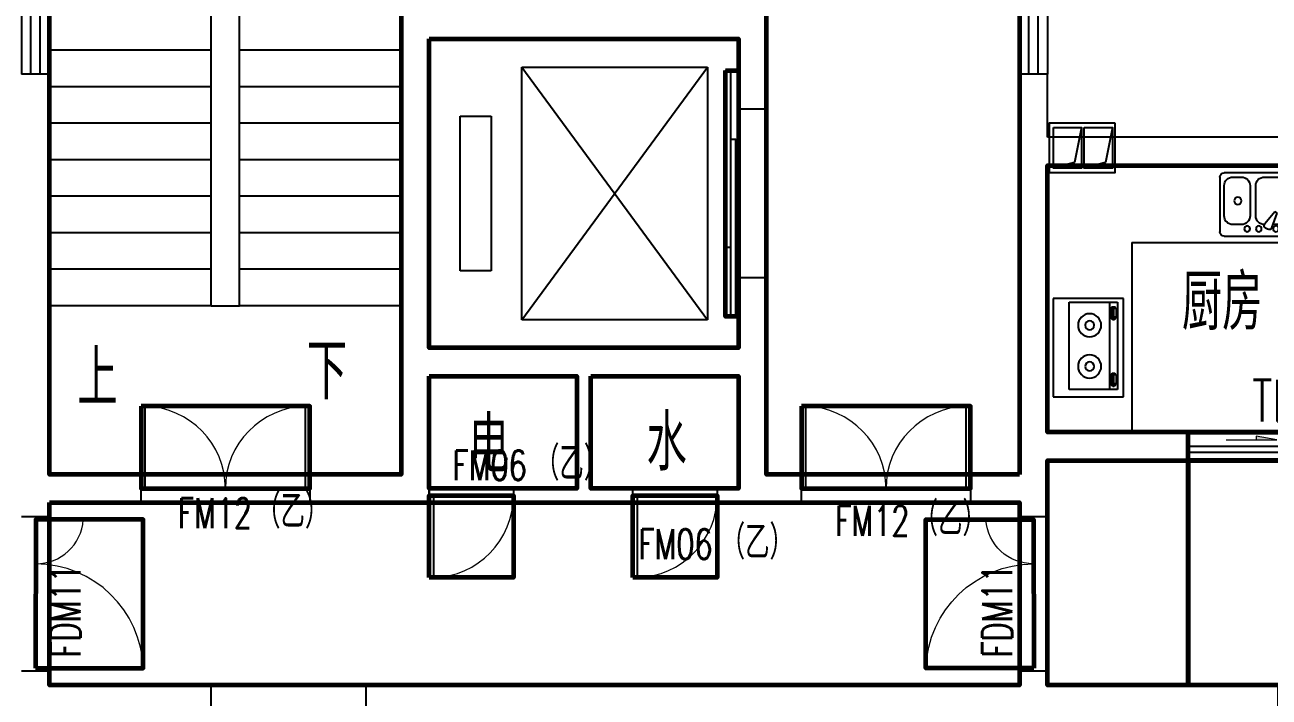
# Model space of a CAD drawing. Extents: x -503102 to -474302, y -636822 to -607622.
# Drawn here: x -492328 to -483476, y -627257 to -622472 of the extents above; entities that cross this region are included whole.
import ezdxf

# ---------------------------------------------------------------- set-up
doc = ezdxf.new("R2010")
doc.units = 0
doc.header["$LTSCALE"] = 1000
doc.header["$MEASUREMENT"] = 0
doc.layers.get('0').update_dxf_attribs({"linetype": 'CONTINUOUS'})
for name, color, linetype, lineweight in [('GT_厨房', 4, 'CONTINUOUS', 60), ('GT_楼梯', 130, 'CONTINUOUS', 60), ('GT_水机房', 170, 'CONTINUOUS', 60), ('GT_玄关', 40, 'CONTINUOUS', 60), ('GT_电机房', 210, 'CONTINUOUS', 60), ('GT_电梯', 150, 'CONTINUOUS', 60), ('GT_过道', 30, 'CONTINUOUS', 60), ('GT_门', 245, 'CONTINUOUS', 60)]:
    doc.layers.add(name, color=color, linetype=linetype, lineweight=lineweight)
for name, color, linetype in [('LVTRY', 8, 'CONTINUOUS'), ('PUB_DIM', 3, 'CONTINUOUS'), ('STAIR', 3, 'CONTINUOUS'), ('Text(文字)', 7, 'CONTINUOUS'), ('WALL', 2, 'CONTINUOUS'), ('WINDOW', 3, 'CONTINUOUS'), ('WINDOW_TEXT', 7, 'CONTINUOUS'), ('厨洁', 151, 'CONTINUOUS'), ('看线', 4, 'CONTINUOUS')]:
    doc.layers.add(name, color=color, linetype=linetype)
doc.layers.get('PUB_DIM').off()
doc.styles.add('_TCH_WINDOW', font='SIMPLEX', dxfattribs={"height": 3.5, "bigfont": 'GBCBIG'})
doc.styles.add('HZ', font='', dxfattribs={"width": 0.8})
doc.styles.get('HZ').set_extended_font_data('FangSong_GB2312')

# ---------------------------------------------------------------- blocks, each defined once
blk = doc.blocks.new('drr')
at = {"layer": '厨洁'}
for p, q in [((265023.2, 83567), (265636.9, 83567)), ((264992.6, 83147.7), (264992.6, 83536.3)), ((265023.2, 83475), (265023.2, 83260.2)), ((265350.5, 83536.3), (265084.6, 83536.3)), ((265411.9, 83260.2), (265411.9, 83475)), ((265452.8, 83475), (265452.8, 83260.2)), ((265575.5, 83536.3), (265514.2, 83536.3)), ((265636.9, 83260.2), (265636.9, 83475)), ((265667.6, 83536.3), (265667.6, 83147.7)), ((265259.8, 83279.6), (265277.6, 83289.8)), ((265298.7, 83175.9), (265259.8, 83279.6)), ((265277.6, 83289.8), (265347.9, 83204.4)), ((265084.6, 83198.8), (265290.1, 83198.8)), ((265328, 83165.4), (265342.3, 83173.6)), ((265514.2, 83198.8), (265575.5, 83198.8)), ((265636.9, 83117), (265023.2, 83117))]:
    blk.add_line(p, q, dxfattribs=at)
for centre, radius in [((265217.6, 83367.6), 25.6), ((265539.7, 83367.6), 25.6), ((265268.7, 83168.2), 20.5), ((265391.4, 83168.2), 20.5), ((265473.2, 83168.2), 20.5)]:
    blk.add_circle(centre, radius, dxfattribs=at)
for centre, radius, start, end in [((265023.2, 83536.3), 30.7, 90, 180), ((265636.9, 83536.3), 30.7, 0, 90), ((265084.6, 83475), 61.4, 90, 180), ((265350.5, 83475), 61.4, 0, 90), ((265514.2, 83475), 61.4, 90, 180), ((265575.5, 83475), 61.4, 0, 90), ((265084.6, 83260.2), 61.4, 180, 270), ((265350.5, 83260.2), 61.4, 270, 360), ((265514.2, 83260.2), 61.4, 180, 270), ((265575.5, 83260.2), 61.4, 270, 360), ((265023.2, 83147.7), 30.7, 180, 270), ((265317.8, 83183.1), 20.5, 200.53768, 300), ((265332.1, 83191.4), 20.5, 300, 399.46232), ((265636.9, 83147.7), 30.7, 270, 360)]:
    blk.add_arc(centre, radius, start, end, dxfattribs=at)
blk = doc.blocks.new('ewerw')
at = {"layer": '厨洁'}
for p, q in [((266352.5, 82672.9), (266852.5, 82672.9)), ((266352.5, 81972.9), (266352.5, 82672.9)), ((266397, 82646.4), (266397, 82023.6)), ((266739.4, 82646.4), (266397, 82646.4)), ((266421, 82603.4), (266404.4, 82603.4)), ((266404.4, 82603.4), (266404.4, 82538.7)), ((266430.5, 82613.8), (266418.8, 82613.7)), ((266421, 82538.7), (266421, 82603.4)), ((266452.7, 82646.4), (266452.7, 82023.6)), ((266739.4, 82023.6), (266739.4, 82646.4)), ((266852.5, 82672.9), (266852.5, 81972.9)), ((266404.4, 82538.7), (266421, 82538.7)), ((266429.3, 82522.1), (266418.8, 82522.1)), ((266404.4, 82130.4), (266404.4, 82065.7)), ((266421, 82130.4), (266404.4, 82130.4)), ((266404.4, 82065.7), (266421, 82065.7)), ((266430.5, 82140.8), (266418.8, 82140.7)), ((266421, 82065.7), (266421, 82130.4)), ((266852.5, 81972.9), (266352.5, 81972.9)), ((266397, 82023.6), (266739.4, 82023.6)), ((266429.3, 82049.1), (266418.8, 82049.1))]:
    blk.add_line(p, q, dxfattribs=at)
for points in [[(266418.8, 82522.1, 0.259034), (266422.2, 82524, 0.076276), (266427.1, 82535.5, 0.036515), (266429.6, 82549, 0.026615), (266430.6, 82567.9, 0.026615), (266429.6, 82586.7, 0.036515), (266427.1, 82600.3, 0.076276), (266422.2, 82611.8, 0.259034), (266418.8, 82613.7, 0.259034), (266415.4, 82611.8, 0.056762), (266411.4, 82603.4, 0.036515)], [(266429.3, 82522.1, 0.259034), (266432.7, 82524, 0.076276), (266437.7, 82535.5, 0.036515), (266440.1, 82549, 0.026615), (266441.1, 82567.9, 0.026615), (266440.1, 82586.7, 0.036515), (266437.7, 82600.3, 0.076276), (266432.7, 82611.8, 0.259034), (266429.3, 82613.7, 0.078462), (266428.1, 82613.5, 0.056762)], [(266409.7, 82538.7, 0.008736), (266410.4, 82535.5, 0.076276), (266415.4, 82524, 0.259034), (266418.8, 82522.1, 0.259034)], [(266409.7, 82065.7, 0.008736), (266410.4, 82062.5, 0.076276), (266415.4, 82051, 0.259034), (266418.8, 82049.1, 0.259034)], [(266418.8, 82049.1, 0.259034), (266422.2, 82051, 0.076276), (266427.1, 82062.5, 0.036515), (266429.6, 82076, 0.026615), (266430.6, 82094.9, 0.026615), (266429.6, 82113.7, 0.036515), (266427.1, 82127.3, 0.076276), (266422.2, 82138.8, 0.259034), (266418.8, 82140.7, 0.259034), (266415.4, 82138.8, 0.056762), (266411.4, 82130.4, 0.036515)], [(266429.3, 82049.1, 0.259034), (266432.7, 82051, 0.076276), (266437.7, 82062.5, 0.036515), (266440.1, 82076, 0.026615), (266441.1, 82094.9, 0.026615), (266440.1, 82113.7, 0.036515), (266437.7, 82127.3, 0.076276), (266432.7, 82138.8, 0.259034), (266429.3, 82140.7, 0.078462), (266428.1, 82140.5, 0.056762)]]:
    blk.add_lwpolyline(points, format="xyb", dxfattribs=at)
for centre, radius in [((266594, 82481.4), 82.5), ((266594, 82481.4), 31.6), ((266594, 82188.7), 82.5), ((266594, 82188.7), 31.6)]:
    blk.add_circle(centre, radius, dxfattribs=at)
blk = doc.blocks.new('_LIFTD')
for points in [[(-0.5476, -0.6024), (-0.5476, -0.7742), (0.2411, -0.7742), (0.2411, -0.6024), (-0.5476, -0.6024)], [(-0.2411, -0.7836), (-0.2411, -0.9554), (0.5476, -0.9554), (0.5476, -0.7836), (-0.2411, -0.7836)]]:
    blk.add_lwpolyline(points)
blk = doc.blocks.new('A$C182C7DDB')
at = {"layer": 'LVTRY', "linetype": 'Continuous'}
for p, q in [((230, 320), (180.9, 69.3)), ((450, 320), (400.9, 69.3)), ((180.9, 69.3), (30, 30)), ((400.9, 69.3), (250, 30))]:
    blk.add_line(p, q, dxfattribs=at)
for points in [[(470, 350), (0, 350), (0, 0), (470, 0)], [(30, 320), (230, 320), (230, 30), (30, 30)], [(250, 320), (450, 320), (450, 30), (250, 30)]]:
    blk.add_lwpolyline(points, close=True, dxfattribs=at)
blk = doc.blocks.new('$DorLib2D$00000002')
for p, q in [((-0.5, 0), (-0.5, 0.4875)), ((-0.475, 0.4875), (-0.5, 0.4875)), ((-0.475, 0), (-0.475, 0.4875)), ((0.475, 0), (0.475, 0.4875)), ((0.475, 0.4875), (0.5, 0.4875)), ((0.5, 0), (0.5, 0.4875)), ((-0.5, 0), (-0.475, 0)), ((0.5, 0), (0.475, 0))]:
    blk.add_line(p, q)
at = {"lineweight": 13}
for centre, start, end in [((-0.4875, 0), 0, 88.53072), ((0.4875, 0), 91.46928, 180)]:
    blk.add_arc(centre, 0.4875, start, end, dxfattribs=at)
blk = doc.blocks.new('$DorLib2D$00000025')
at = {"const_width": 0.02}
for points in [[(0.481, -0.0014), (0.481, 0.6906)], [(-0.481, 0.0014), (-0.481, 0.3084)]]:
    blk.add_lwpolyline(points, dxfattribs=at)
at = {"lineweight": 13}
for centre, radius, start, end in [((0.5046, -0.0019), 0.6987, 91.93969, 179.72377), ((-0.5008, 0.0026), 0.3067, 359.78987, 445.75083)]:
    blk.add_arc(centre, radius, start, end, dxfattribs=at)
blk = doc.blocks.new('$DorLib2D$00000001')
for p, q in [((0.45, 0.975), (0.5, 0.975)), ((0.45, 0), (0.45, 0.975)), ((0.5, 0), (0.5, 0.975)), ((0.5, 0), (0.45, 0))]:
    blk.add_line(p, q)
at = {"lineweight": 13}
blk.add_arc((0.475, 0), 0.975, 91.4693, 180, dxfattribs=at)
blk = doc.blocks.new('$TCHSYS$WIN2D')
for p, q in [((-0.5, 0.5), (0.5, 0.5)), ((0.5, 0.1667), (-0.5, 0.1667)), ((0.5, -0.1667), (-0.5, -0.1667)), ((-0.5, -0.5), (0.5, -0.5))]:
    blk.add_line(p, q)
blk = doc.blocks.new('$DorLib2D$00000019')
at = {"lineweight": 13}
for p, q in [((0.15, 0.025), (0.2319, 0.0395)), ((0.35, 0.025), (0.15, 0.025)), ((0.2319, 0.0395), (0.2319, 0.025)), ((-0.35, -0.025), (-0.15, -0.025)), ((-0.15, -0.025), (-0.2319, -0.0395)), ((-0.2319, -0.0395), (-0.2319, -0.025))]:
    blk.add_line(p, q, dxfattribs=at)
for points in [[(-0.5, 0), (0.0192, 0), (0.0192, 0.025), (-0.5, 0.025)], [(0.5, -0.025), (-0.024, -0.025), (-0.024, 0), (0.5, 0)]]:
    blk.add_lwpolyline(points, close=True)
for points in [[(0.2319, 0.0395), (0.2319, 0.025), (0.15, 0.025)], [(-0.2319, -0.0395), (-0.2319, -0.025), (-0.15, -0.025)]]:
    blk.add_solid(points, dxfattribs=at)

msp = doc.modelspace()

# ---------------------------------------------------------------- linework, layer by layer
at = {"layer": 'GT_厨房'}
msp.add_lwpolyline([(-484051.9, -625371.6), (-485051.9, -625371.6), (-485051.9, -623471.6), (-482251.9, -623471.6), (-482251.9, -625371.6), (-484051.9, -625371.6)], dxfattribs=at)
at = {"layer": 'GT_楼梯'}
msp.add_lwpolyline([(-488601.9, -619971.6), (-489651.9, -619971.6), (-489651.9, -625671.6), (-492151.9, -625671.6), (-492151.9, -618771.6), (-488601.9, -618771.6), (-488601.9, -619971.6)], dxfattribs=at)
at = {"layer": 'GT_水机房'}
msp.add_lwpolyline([(-488301.9, -624971.6), (-487251.9, -624971.6), (-487251.9, -625771.6), (-488301.9, -625771.6), (-488301.9, -624971.6)], dxfattribs=at)
at = {"layer": 'GT_玄关'}
msp.add_lwpolyline([(-484051.9, -625571.6), (-484051.9, -627171.6), (-485051.9, -627171.6), (-485051.9, -625571.6), (-484051.9, -625571.6)], dxfattribs=at)
at = {"layer": 'GT_电机房'}
msp.add_lwpolyline([(-489451.9, -624971.6), (-488401.9, -624971.6), (-488401.9, -625771.6), (-489451.9, -625771.6), (-489451.9, -624971.6)], dxfattribs=at)
at = {"layer": 'GT_电梯'}
msp.add_lwpolyline([(-489451.9, -622571.6), (-487251.9, -622571.6), (-487251.9, -624771.6), (-489451.9, -624771.6), (-489451.9, -622571.6)], dxfattribs=at)
at = {"layer": 'GT_过道'}
for points in [[(-485251.9, -625671.6), (-487051.9, -625671.6), (-487051.9, -619971.6), (-488401.9, -619971.6), (-488401.9, -618771.6), (-485251.9, -618771.6), (-485251.9, -625671.6)], [(-484051.9, -625571.6), (-482251.9, -625571.6), (-482251.9, -627071.6), (-478251.9, -627071.6), (-478251.9, -628071.6), (-483401.9, -628071.6), (-483401.9, -627171.6), (-484051.9, -627171.6), (-484051.9, -625571.6)], [(-492151.9, -625871.6), (-485251.9, -625871.6), (-485251.9, -627171.6), (-492151.9, -627171.6), (-492151.9, -625871.6)]]:
    msp.add_lwpolyline(points, dxfattribs=at)
at = {"layer": 'GT_门'}
for points in [[(-487343, -622795.4), (-487251.9, -622795.4), (-487250.6, -624547.8), (-487343, -624547.9), (-487343, -622795.4)], [(-491501.9, -625186.6), (-491501.9, -625771.6), (-490301.9, -625771.6), (-490301.9, -625186.6), (-491501.9, -625186.6)], [(-486801.9, -625186.6), (-486801.9, -625771.6), (-485601.9, -625771.6), (-485601.9, -625186.6), (-486801.9, -625186.6)], [(-484051.9, -625571.6), (-484051.9, -625371.6), (-482251.9, -625371.6), (-482251.9, -625571.6), (-484051.9, -625571.6)], [(-489451.9, -626406.6), (-489451.9, -625821.6), (-488851.9, -625821.6), (-488851.9, -626406.6), (-489451.9, -626406.6)], [(-488002.4, -626406.6), (-488002.4, -625821.6), (-487402.4, -625821.6), (-487402.4, -626406.6), (-488002.4, -626406.6)], [(-492253.5, -627050.7), (-491485.8, -627050.7), (-491485.8, -625992.6), (-492250.3, -625992.6), (-492253.5, -627050.7)], [(-485150.3, -627050.7), (-485918, -627050.7), (-485918, -625992.6), (-485153.5, -625992.6), (-485150.3, -627050.7)]]:
    msp.add_lwpolyline(points, dxfattribs=at)
at = {"layer": 'STAIR'}
for p, q in [((-491001.9, -622651.6), (-492151.9, -622651.6)), ((-489651.9, -622651.6), (-490801.9, -622651.6)), ((-488791.9, -624571.6), (-488791.9, -622771.6)), ((-488791.9, -622771.6), (-487471.9, -624571.6)), ((-488791.9, -624571.6), (-487471.9, -622771.6)), ((-488791.9, -622771.6), (-487471.9, -622771.6)), ((-487471.9, -622771.6), (-487471.9, -624571.6)), ((-491001.9, -622911.6), (-492151.9, -622911.6)), ((-489651.9, -622911.6), (-490801.9, -622911.6)), ((-487251.9, -624271.6), (-487251.9, -623071.6)), ((-487251.9, -624271.6), (-487251.9, -623071.6)), ((-491001.9, -623171.6), (-492151.9, -623171.6)), ((-489651.9, -623171.6), (-490801.9, -623171.6)), ((-489231.9, -623121.6), (-489011.9, -623121.6)), ((-489231.9, -624221.6), (-489231.9, -623121.6)), ((-489011.9, -623121.6), (-489011.9, -624221.6)), ((-491001.9, -623431.6), (-492151.9, -623431.6)), ((-489651.9, -623431.6), (-490801.9, -623431.6)), ((-491001.9, -623691.6), (-492151.9, -623691.6)), ((-489651.9, -623691.6), (-490801.9, -623691.6)), ((-491001.9, -623951.6), (-492151.9, -623951.6)), ((-489651.9, -623951.6), (-490801.9, -623951.6)), ((-491001.9, -624211.6), (-492151.9, -624211.6)), ((-489651.9, -624211.6), (-490801.9, -624211.6)), ((-489011.9, -624221.6), (-489231.9, -624221.6)), ((-491001.9, -624471.6), (-492151.9, -624471.6)), ((-489651.9, -624471.6), (-490801.9, -624471.6)), ((-487471.9, -624571.6), (-488791.9, -624571.6))]:
    msp.add_line(p, q, dxfattribs=at)
at = {"layer": 'WALL', "linetype": 'Continuous'}
for p, q in [((-491001.9, -624471.6), (-491001.9, -620051.6)), ((-490801.9, -624471.6), (-490801.9, -620051.6)), ((-487051.9, -621871.6), (-487051.9, -622471.6)), ((-489651.9, -624871.6), (-489651.9, -622471.6)), ((-487051.9, -622471.6), (-487051.9, -623071.6)), ((-487251.9, -622571.6), (-489451.9, -622571.6)), ((-489451.9, -624771.6), (-489451.9, -622571.6)), ((-487251.9, -622571.6), (-487251.9, -623071.6)), ((-492151.9, -622821.6), (-492351.9, -622821.6)), ((-492151.9, -623371.6), (-492151.9, -622821.6)), ((-485051.9, -622821.6), (-485251.9, -622821.6)), ((-485251.9, -622821.6), (-485251.9, -623371.6)), ((-485051.9, -623271.6), (-485051.9, -622821.6)), ((-487051.9, -623071.6), (-487251.9, -623071.6)), ((-482151.9, -623271.6), (-485051.9, -623271.6)), ((-492151.9, -625471.6), (-492151.9, -623371.6)), ((-485251.9, -623371.6), (-485251.9, -625471.6)), ((-485051.9, -623471.6), (-485051.9, -625371.6)), ((-482251.9, -623471.6), (-485051.9, -623471.6)), ((-487251.9, -624271.6), (-487251.9, -624771.6)), ((-487051.9, -624271.6), (-487251.9, -624271.6)), ((-487051.9, -624271.6), (-487051.9, -624871.6)), ((-491001.9, -624471.6), (-490801.9, -624471.6)), ((-488351.9, -624771.6), (-489451.9, -624771.6)), ((-487251.9, -624771.6), (-488351.9, -624771.6)), ((-489651.9, -625671.6), (-489651.9, -624871.6)), ((-487051.9, -624871.6), (-487051.9, -625671.6)), ((-488401.9, -624971.6), (-489451.9, -624971.6)), ((-489451.9, -625871.6), (-489451.9, -624971.6)), ((-488401.9, -625771.6), (-488401.9, -624971.6)), ((-488301.9, -625771.6), (-488301.9, -624971.6)), ((-487251.9, -624971.6), (-488301.9, -624971.6)), ((-487251.9, -624971.6), (-487251.9, -625771.6)), ((-484051.9, -625371.6), (-485051.9, -625371.6)), ((-484051.9, -625571.6), (-484051.9, -625371.6)), ((-492151.9, -625671.6), (-492151.9, -625471.6)), ((-485251.9, -625471.6), (-485251.9, -625671.6)), ((-485051.9, -625571.6), (-485051.9, -625771.6)), ((-485051.9, -625571.6), (-484051.9, -625571.6)), ((-491501.9, -625671.6), (-492151.9, -625671.6)), ((-491501.9, -625871.6), (-491501.9, -625671.6)), ((-489651.9, -625671.6), (-490301.9, -625671.6)), ((-490301.9, -625671.6), (-490301.9, -625871.6)), ((-486801.9, -625671.6), (-487051.9, -625671.6)), ((-486801.9, -625871.6), (-486801.9, -625671.6)), ((-485251.9, -625671.6), (-485601.9, -625671.6)), ((-485601.9, -625671.6), (-485601.9, -625871.6)), ((-489451.9, -625771.6), (-489451.9, -625871.6)), ((-488401.9, -625771.6), (-488851.9, -625771.6)), ((-488851.9, -625771.6), (-488851.9, -625871.6)), ((-488002.4, -625771.6), (-488301.9, -625771.6)), ((-488002.4, -625871.6), (-488002.4, -625771.6)), ((-487251.9, -625771.6), (-487402.4, -625771.6)), ((-487402.4, -625771.6), (-487402.4, -625871.6)), ((-487251.9, -625771.6), (-487251.9, -625771.6)), ((-485051.9, -625971.6), (-485051.9, -625771.6)), ((-492151.9, -625871.6), (-491501.9, -625871.6)), ((-492151.9, -625971.6), (-492151.9, -625871.6)), ((-490301.9, -625871.6), (-489451.9, -625871.6)), ((-488851.9, -625871.6), (-488351.9, -625871.6)), ((-488351.9, -625871.6), (-488002.4, -625871.6)), ((-487402.4, -625871.6), (-487051.9, -625871.6)), ((-487051.9, -625871.6), (-487051.9, -625871.6)), ((-487051.9, -625871.6), (-486801.9, -625871.6)), ((-485601.9, -625871.6), (-485251.9, -625871.6)), ((-485251.9, -625871.6), (-485251.9, -625971.6)), ((-492351.9, -625971.6), (-492151.9, -625971.6)), ((-485251.9, -625971.6), (-485051.9, -625971.6)), ((-492151.9, -627071.6), (-492351.9, -627071.6)), ((-492151.9, -627171.6), (-492151.9, -627071.6)), ((-485051.9, -627071.6), (-485251.9, -627071.6)), ((-485251.9, -627071.6), (-485251.9, -627171.6)), ((-485051.9, -627171.6), (-485051.9, -627071.6)), ((-492151.9, -627171.6), (-491201.9, -627171.6)), ((-491001.9, -627171.6), (-491201.9, -627171.6)), ((-491001.9, -627371.6), (-491001.9, -627171.6)), ((-487151.9, -627171.6), (-489901.9, -627171.6)), ((-489901.9, -627171.6), (-489901.9, -627371.6)), ((-487151.9, -627171.6), (-485251.9, -627171.6)), ((-485051.9, -627171.6), (-483401.9, -627171.6))]:
    msp.add_line(p, q, dxfattribs=at)
at = {"layer": 'WINDOW', "linetype": 'Continuous'}
for p, q in [((-488851.9, -625771.6), (-489451.9, -625771.6)), ((-487402.4, -625771.6), (-488002.4, -625771.6)), ((-488851.9, -625871.6), (-489451.9, -625871.6)), ((-487402.4, -625871.6), (-488002.4, -625871.6))]:
    msp.add_line(p, q, dxfattribs=at)
at = {"layer": '厨洁'}
for q in [(-484451.9, -625371.6), (-482251.9, -624021.6)]:
    msp.add_line((-484451.9, -624021.6), q, dxfattribs=at)
at = {"layer": '看线'}
msp.add_line((-484051.9, -625371.6), (-482251.9, -625371.6), dxfattribs=at)

# ---------------------------------------------------------------- block references
at = {"layer": 'PUB_DIM'}
msp.add_blockref('A$C182C7DDB', (-485041.4, -623521.6), dxfattribs=at)
at = {"layer": 'WINDOW'}
for name, p, xscale, yscale, zscale, rotation in [('$TCHSYS$WIN2D', (-492251.9, -622221.6), -1200, -200, -1200, 89.99999999996386), ('$TCHSYS$WIN2D', (-485151.9, -622221.6), 1200, 200, 1200, 270), ('_LIFTD', (-487151.9, -623671.6), -1600, 200, 1600, 270)]:
    msp.add_blockref(name, p, dxfattribs=dict(at, xscale=xscale, yscale=yscale, zscale=zscale, rotation=rotation))
at = {"layer": 'WINDOW', "linetype": 'Continuous'}
ref = msp.add_blockref('$DorLib2D$00000019', (-483151.9, -625471.6), dxfattribs=dict(at, xscale=1800, yscale=-1800, zscale=1800))
ref.add_attrib('A', 'TLM18', (-483596.9, -625295.4), dxfattribs={"layer": 'WINDOW_TEXT', "linetype": 'Continuous', "height": 297.5, "style": '_TCH_WINDOW', "width": 0.705882})
at = {"layer": 'WINDOW', "linetype": 'Continuous', "xscale": 1200, "yscale": 1200, "zscale": 1200}
msp.add_blockref('$DorLib2D$00000002', (-490901.9, -625771.6), dxfattribs=at)
at = {"layer": 'WINDOW', "linetype": 'Continuous'}
for name, p, xscale, yscale, zscale, rotation in [('$DorLib2D$00000002', (-486201.9, -625771.6), -1200, -1200, -1200, 180.0000000000083), ('$DorLib2D$00000001', (-489151.9, -625821.6), 600, 600, 600, 180), ('$DorLib2D$00000001', (-487702.4, -625821.6), 600, 600, 600, 180.0000000000111)]:
    msp.add_blockref(name, p, dxfattribs=dict(at, xscale=xscale, yscale=yscale, zscale=zscale, rotation=rotation))
ref = msp.add_blockref('$DorLib2D$00000025', (-492251.9, -626521.6), dxfattribs=dict(at, xscale=1100, yscale=1100, zscale=1100, rotation=269.9999999997332))
ref.add_attrib('A', 'FDM11', (-491933.3, -626975.2), dxfattribs={"layer": 'WINDOW_TEXT', "linetype": 'Continuous', "height": 212.5, "rotation": 90, "style": '_TCH_WINDOW', "width": 0.705882})
ref = msp.add_blockref('$DorLib2D$00000025', (-485151.9, -626521.6), dxfattribs=dict(at, xscale=1100, yscale=-1100, zscale=1100, rotation=270))
ref.add_attrib('A', 'FDM11', (-485304.5, -626975.2), dxfattribs={"layer": 'WINDOW_TEXT', "linetype": 'Continuous', "height": 212.5, "rotation": 90, "style": '_TCH_WINDOW', "width": 0.705882})
at = {"layer": '厨洁', "xscale": -1}
for name in ['drr', 'ewerw']:
    msp.add_blockref(name, (-218159.1, -707091.6), dxfattribs=at)

# ---------------------------------------------------------------- texts
at = {"layer": 'Text(文字)', "style": 'HZ', "width": 0.6}
for s, p in [('厨房', (-484096.6, -624606.2)), ('上', (-491954.7, -625144.7)), ('下', (-490321.8, -625100.2)), ('水', (-487905.1, -625605.5)), ('电', (-489169.2, -625619.8))]:
    msp.add_text(s, height=350, dxfattribs=at).set_placement(p)
at = {"layer": 'WINDOW_TEXT', "linetype": 'Continuous', "style": '_TCH_WINDOW'}
for p in [(-488699.2, -625712.8), (-490683.1, -626054), (-486005.2, -626107.7), (-487377.8, -626274.4)]:
    msp.add_text('（乙）', height=241.13, dxfattribs=at).set_placement(p)
at = {"layer": 'WINDOW_TEXT', "linetype": 'Continuous', "style": '_TCH_WINDOW', "width": 0.705882}
for s, p in [('FM06', (-489285, -625712.8)), ('FM12', (-491240.2, -626054)), ('FM12', (-486562.4, -626107.7)), ('FM06', (-487963.5, -626274.4))]:
    msp.add_text(s, height=212.5, dxfattribs=at).set_placement(p)

doc.saveas('drawing.dxf')
